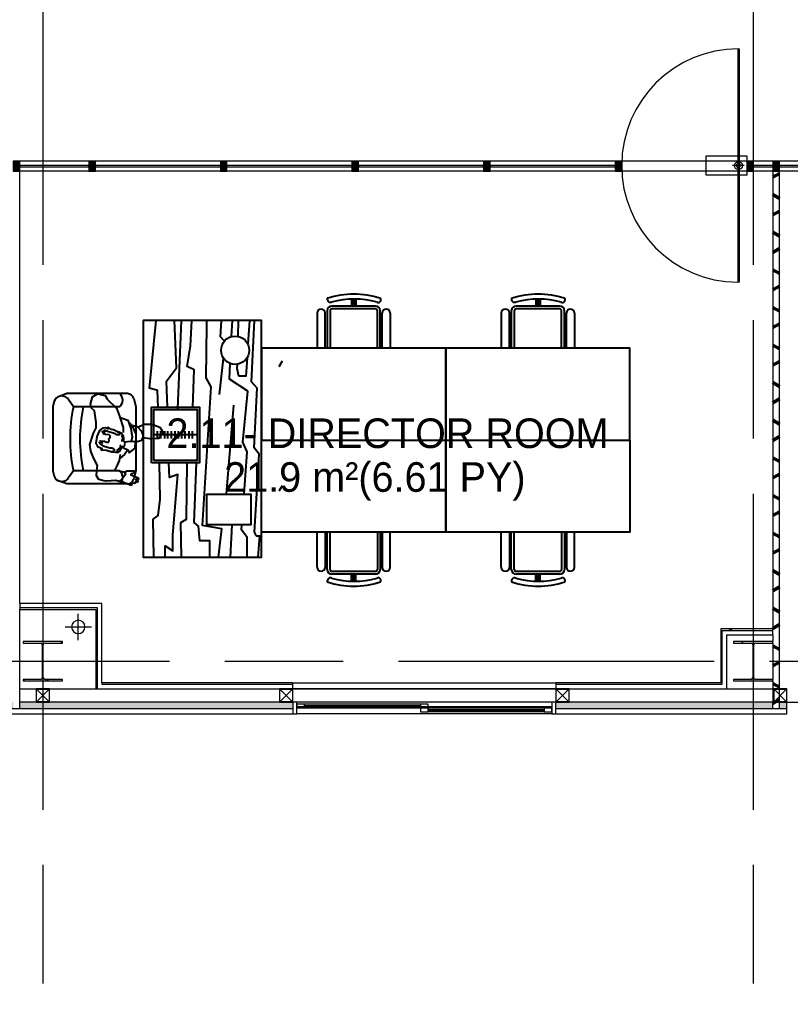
# Model space of a CAD drawing. Header units: millimetres. Extents: x -76261 to 649593, y -304265 to 60256.
# Drawn here: x 84125 to 89981, y -18830 to -11324 of the extents above; entities that cross this region are included whole.
import ezdxf

# ---------------------------------------------------------------- set-up
doc = ezdxf.new("R2010")
doc.units = ezdxf.units.MM
doc.header["$LTSCALE"] = 2000
doc.header["$MEASUREMENT"] = 0
doc.linetypes.add('Centre', pattern=[6.9, 4, -0.7, 1.5, -0.7])
doc.layers.get('0').update_dxf_attribs({"linetype": 'CONTINUOUS'})
for name, color, linetype, lineweight in [('A-AREA-IDEN', 8, 'CONTINUOUS', 15), ('A-DETL-GENF', 8, 'CONTINUOUS', 15), ('A-FLOR', 8, 'CONTINUOUS', 15), ('A-GLAZ', 8, 'CONTINUOUS', 15), ('A-GLAZ-CURT', 8, 'CONTINUOUS', 15), ('A-GLAZ-CWMG', 8, 'CONTINUOUS', 15), ('A-WALL', 8, 'CONTINUOUS', 15), ('A-WALL-PATT', 8, 'CONTINUOUS', 50), ('I-WALL', 8, 'CONTINUOUS', 15), ('P-PIPE', 8, 'CONTINUOUS', 15), ('P-PIPE-CNTR', 8, 'CONTINUOUS', 15), ('S-BEAM', 12, 'CONTINUOUS', 15), ('S-COLS', 8, 'CONTINUOUS', 15), ('S-GRID', 14, 'CONTINUOUS', 15), ('VIP NT_dwg', 8, 'CONTINUOUS', 15)]:
    doc.layers.add(name, color=color, linetype=linetype, lineweight=lineweight)
doc.layers.add('HATCH', color=8, linetype='CONTINUOUS')
doc.styles.add('.VnArial Narrow_B', font='Vnarianb_0.ttf', dxfattribs={"height": 225})
pattern_1 = [(0, (150192.53, 42001.64), (1219.2, 304.8), [50.292, -864.108, 50.292, -864.108, -4876.8]), (0, (150192.53, 42001.64), (1219.2, 304.8), [-1828.8, 50.292, -1778.508, 50.292, -864.108, -2133.6]), (0, (150192.53, 42001.64), (1219.2, 304.8), [-4572, 50.292, -559.308, 50.292, -1473.708]), (120, (150649.73, 42154.04), (-873.5645, 903.4582), [50.292, -864.108, 50.292, -864.108, -4876.8]), (120, (150649.73, 42154.04), (-873.5645, 903.4582), [-1828.8, 50.292, -1778.508, 50.292, -864.108, -2133.6]), (120, (150649.73, 42154.04), (-873.5645, 903.4582), [-4572, 50.292, -559.308, 50.292, -1473.708]), (240, (150802.13, 42763.64), (-345.6355, -1208.2582), [50.292, -864.108, 50.292, -864.108, -4876.8]), (240, (150802.13, 42763.64), (-345.6355, -1208.2582), [-1828.8, 50.292, -1778.508, 50.292, -864.108, -2133.6]), (240, (150802.13, 42763.64), (-345.6355, -1208.2582), [-4572, 50.292, -559.308, 50.292, -1473.708])]
pattern_2 = [(45, (150192.53, 42001.64), (-106.06602, 106.06602), [])]

# ---------------------------------------------------------------- blocks, each defined once
blk = doc.blocks.new('AD_UK Beams-Column - SC2-300_300_8_12-V23-2nd FLOOR PLAN')
at = {"layer": 'S-COLS'}
h = blk.add_hatch(dxfattribs=at)
h.set_pattern_fill('FP_63', color=256, style=0, pattern_type=2)
h.set_pattern_definition([(45, (65892.53, 58201.64), (-371.231, 371.231), []), (45, (65892.53, 58764.14), (-371.231, 371.231), [])])
h.paths.add_polyline_path([(150, -150), (150, -138), (17, -138), (7.8, -134.2), (4, -125), (5.4, 128.3), (7.8, 134.2), (17, 138), (150, 138), (150, 150), (-150, 150), (-150, 138), (-17, 138), (-7.8, 134.2), (-4, 125), (-4, -125), (-7.8, -134.2), (-17, -138), (-150, -138), (-150, -150), (5.4, -150)], flags=0)
for p, q in [((150, 150), (-150, 150)), ((-150, 150), (-150, 138)), ((-150, 138), (-17, 138)), ((-4, 125), (-4, -125)), ((4, -125), (4, 125)), ((17, 138), (150, 138)), ((150, 138), (150, 150)), ((-17, -138), (-150, -138)), ((-150, -138), (-150, -150)), ((-150, -150), (150, -150)), ((150, -138), (17, -138)), ((150, -150), (150, -138))]:
    blk.add_line(p, q, dxfattribs=at)
for centre, start, end in [((-17, 125), 0, 90), ((17, 125), 90, 180), ((-17, -125), 270, 0), ((17, -125), 180, 270)]:
    blk.add_arc(centre, 13, start, end, dxfattribs=at)
blk = doc.blocks.new('AD_UK Beams-Column - SC2-300_300_8_12-V27-2nd FLOOR PLAN')
at = {"layer": 'S-COLS'}
h = blk.add_hatch(dxfattribs=at)
h.set_pattern_fill('FP_67', color=256, style=0, pattern_type=2)
h.set_pattern_definition([(45, (60492.53, 58201.64), (-371.231, 371.231), []), (45, (60492.53, 58764.14), (-371.231, 371.231), [])])
h.paths.add_polyline_path([(-150, -150), (150, -150), (150, -138), (17, -138), (7.8, -134.2), (4, -125), (4, 125), (7.8, 134.2), (17, 138), (150, 138), (150, 150), (-150, 150), (-150, 138), (-17, 138), (-7.8, 134.2), (-4, 125), (-4, -125), (-7.8, -134.2), (-17, -138), (-150, -138)], flags=0)
for p, q in [((150, 150), (-150, 150)), ((-150, 150), (-150, 138)), ((-150, 138), (-17, 138)), ((-4, 125), (-4, -125)), ((4, -125), (4, 125)), ((17, 138), (150, 138)), ((150, 138), (150, 150)), ((-17, -138), (-150, -138)), ((-150, -138), (-150, -150)), ((-150, -150), (150, -150)), ((150, -138), (17, -138)), ((150, -150), (150, -138))]:
    blk.add_line(p, q, dxfattribs=at)
for centre, start, end in [((-17, 125), 0, 90), ((17, 125), 90, 180), ((-17, -125), 270, 0), ((17, -125), 180, 270)]:
    blk.add_arc(centre, 13, start, end, dxfattribs=at)
blk = doc.blocks.new('LS-Office-S_rvt-1-2nd FLOOR PLAN')
at = {"layer": 'A-FLOR'}
blk.add_line((-60236.3, -58511.6), (-54582.5, -58511.6), dxfattribs=at)
for name, p in [('AD_UK Beams-Column - SC2-300_300_8_12-V23-2nd FLOOR PLAN', (-65892.5, -58201.6)), ('AD_UK Beams-Column - SC2-300_300_8_12-V27-2nd FLOOR PLAN', (-60492.5, -58201.6))]:
    blk.add_blockref(name, p)
blk = doc.blocks.new('WPVC-1500x2000 - WPVC-2000X2000-V2-2nd FLOOR PLAN')
at = {"layer": 'A-GLAZ'}
h = blk.add_hatch(dxfattribs=at)
h.set_pattern_fill('FP_10', color=256, style=0, pattern_type=2)
h.set_pattern_definition([(243.435, (-64782.8, -58661), (0.0014, -1524.001), [532.463, -2875.304]), (243.435, (-63258.8, -58661), (0.0014, -1524.001), [532.463, -2875.304]), (243.435, (-65512.34, -58955.4), (0.0014, -1524.001), [532.463, -2875.304]), (243.435, (-63988.34, -58955.4), (0.0014, -1524.001), [532.463, -2875.304]), (243.435, (-65401.9, -58851.5), (0.0014, -1524.001), [532.463, -2875.304]), (243.435, (-63877.9, -58851.5), (0.0014, -1524.001), [532.463, -2875.304]), (243.435, (-65289.36, -59446.7), (0.0014, -1524.001), [258.802, -3148.965]), (243.435, (-63765.36, -59446.7), (0.0014, -1524.001), [258.802, -3148.965]), (243.435, (-65215.75, -59354.6), (0.0014, -1524.001), [532.463, -2875.304]), (243.435, (-63691.75, -59354.6), (0.0014, -1524.001), [532.463, -2875.304]), (243.435, (-65228.74, -59420.7), (0.0014, -1524.001), [532.463, -2875.304]), (243.435, (-63704.74, -59420.7), (0.0014, -1524.001), [532.463, -2875.304]), (243.435, (-64613.9, -59130.6), (0.0014, -1524.001), [532.463, -2875.304]), (243.435, (-63089.9, -59130.6), (0.0014, -1524.001), [532.463, -2875.304]), (243.435, (-64626.9, -59208.5), (0.0014, -1524.001), [532.463, -2875.304]), (243.435, (-63102.9, -59208.5), (0.0014, -1524.001), [532.463, -2875.304]), (243.435, (-64630.4, -59264.7), (0.0014, -1524.001), [532.463, -2875.304]), (243.435, (-63106.4, -59264.7), (0.0014, -1524.001), [532.463, -2875.304])])
h.paths.add_polyline_path([(-970, 0), (-970, -10), (970, -10), (970, 0), (240.5, 0)], flags=0)
for p, q in [((-1000, 45), (-1000, -45)), ((-970, 45), (-1000, 45)), ((-970, 0), (-970, 45)), ((-970, 45), (970, 45)), ((-910, 30), (-970, 30)), ((-970, 30), (-970, 0)), ((-970, -10), (-970, 0)), ((970, 0), (-970, 0)), ((-910, 0), (-910, 30)), ((-910, 30), (-30, 30)), ((-30, 20), (-910, 20)), ((-910, 20), (-910, 15)), ((-910, 15), (-30, 15)), ((-30, 30), (-30, 0)), ((30, 30), (-30, 30)), ((-30, 15), (-30, 20)), ((30, 0), (30, 30)), ((1000, 45), (970, 45)), ((970, 45), (970, 0)), ((970, 0), (970, -10)), ((1000, -45), (1000, 45)), ((-1000, -45), (-970, -45)), ((970, -10), (-970, -10)), ((-970, -45), (-970, -10)), ((-970, -45), (970, -45)), ((-30, -10), (-30, -30)), ((-30, -30), (30, -30)), ((30, -10), (30, -15)), ((30, -30), (30, -10)), ((30, -15), (910, -15)), ((30, -30), (910, -30)), ((910, -15), (910, -10)), ((910, -10), (910, -30)), ((910, -30), (970, -30)), ((970, -10), (970, -45)), ((970, -30), (970, -10)), ((970, -45), (1000, -45))]:
    blk.add_line(p, q, dxfattribs=at)
blk = doc.blocks.new('PIPE 100X100X2_5 - PIPE 100X100X2_5-10904597-2nd FLOOR PLAN')
at = {"layer": 'S-BEAM'}
for p, q in [((-11626.875, -50), (-11976.875, -50)), ((-8326.875, -50), (-10326.875, -50)), ((-6476.875, -50), (-6829.875, -50)), ((-6251.875, -50), (-6376.875, -50))]:
    blk.add_line(p, q, dxfattribs=at)
blk = doc.blocks.new('PIPE 100X100X2_5 - PIPE 100X100X2_5-10940801-2nd FLOOR PLAN')
at = {"layer": 'S-BEAM'}
for p, q in [((-60238.8, -58414.1), (-60333.8, -58509.1)), ((-60238.8, -58509.1), (-60333.8, -58414.1))]:
    blk.add_line(p, q, dxfattribs=at)
blk = doc.blocks.new('PIPE 100X100X2_5 - PIPE 100X100X2_5-10906767-2nd FLOOR PLAN')
at = {"layer": 'S-BEAM'}
for p, q in [((-65845, -58414.1), (-65940, -58509.1)), ((-65845, -58509.1), (-65940, -58414.1))]:
    blk.add_line(p, q, dxfattribs=at)
blk = doc.blocks.new('PIPE 100X100X2_5 - PIPE 100X100X2_5-10904688-2nd FLOOR PLAN')
at = {"layer": 'S-BEAM'}
for p, q in [((-61895, -58414.1), (-61990, -58509.1)), ((-61895, -58509.1), (-61990, -58414.1))]:
    blk.add_line(p, q, dxfattribs=at)
blk = doc.blocks.new('System Panel - Glazed-10961573-2nd FLOOR PLAN')
at = {"layer": 'A-GLAZ-CURT'}
for p, q in [((242.5, 5.2), (-242.5, 5.2)), ((-242.5, 5.2), (-242.5, -5.2)), ((242.5, -5.2), (242.5, 5.2)), ((-242.5, -5.2), (242.5, -5.2))]:
    blk.add_line(p, q, dxfattribs=at)
blk = doc.blocks.new('System Panel - Glazed-10961399-2nd FLOOR PLAN')
at = {"layer": 'A-GLAZ-CURT'}
for p, q in [((75, 5.2), (-75, 5.2)), ((-75, 5.2), (-75, -5.2)), ((75, -5.2), (75, 5.2)), ((-75, -5.2), (75, -5.2))]:
    blk.add_line(p, q, dxfattribs=at)
blk = doc.blocks.new('SSD-1EA - SSD-1EA-10961592-2nd FLOOR PLAN')
at = {"layer": 'A-DETL-GENF'}
for p, q in [((-417, 882), (-407, 882)), ((-417, -892), (-417, 882)), ((-407, -892), (-407, 882)), ((-475, 68), (-167, 68)), ((-475, -78), (-475, 68)), ((-407, 58), (-417, 58)), ((-412, -50), (-412, 40)), ((-167, 68), (-167, -78)), ((-457, -5), (-367, -5)), ((-407, -68), (-417, -68)), ((-167, -78), (-475, -78)), ((-412, -892), (-417, -892))]:
    blk.add_line(p, q, dxfattribs=at)
for radius in [30, 15]:
    blk.add_circle((-412, -5), radius, dxfattribs=at)
blk.add_arc((-412, -5), 887, 270, 89.67702, dxfattribs=at)
blk = doc.blocks.new('System Panel - Glazed-10959352-2nd FLOOR PLAN')
at = {"layer": 'A-GLAZ-CURT'}
for p, q in [((475, 5.2), (-475, 5.2)), ((-475, 5.2), (-475, -5.2)), ((475, -5.2), (475, 5.2)), ((-475, -5.2), (475, -5.2))]:
    blk.add_line(p, q, dxfattribs=at)
blk = doc.blocks.new('System Panel - Glazed-10961481-2nd FLOOR PLAN')
at = {"layer": 'A-GLAZ-CURT'}
for p, q in [((262.5, 5.2), (-262.5, 5.2)), ((-262.5, 5.2), (-262.5, -5.2)), ((262.5, -5.2), (262.5, 5.2)), ((-262.5, -5.2), (262.5, -5.2))]:
    blk.add_line(p, q, dxfattribs=at)
blk = doc.blocks.new('Rectangular Mullion - 52X100-10961478-2nd FLOOR PLAN')
at = {"layer": 'A-GLAZ-CWMG'}
for p, q in [((-65542.5, -54401.6), (-66067.5, -54401.6)), ((-65542.5, -54476.6), (-66067.5, -54476.6))]:
    blk.add_line(p, q, dxfattribs=at)
blk = doc.blocks.new('Rectangular Mullion - 52X100-10959349-2nd FLOOR PLAN')
at = {"layer": 'A-GLAZ-CWMG'}
for p, q in [((-57807.5, -54401.6), (-58757.5, -54401.6)), ((-57807.5, -54476.6), (-58757.5, -54476.6))]:
    blk.add_line(p, q, dxfattribs=at)
blk = doc.blocks.new('Rectangular Mullion - 52X100-V36-2nd FLOOR PLAN')
at = {"layer": 'A-GLAZ-CWMG'}
for p, q in [((-60342.5, -54401.6), (-60492.5, -54401.6)), ((-60342.5, -54476.6), (-60492.5, -54476.6))]:
    blk.add_line(p, q, dxfattribs=at)
blk = doc.blocks.new('Rectangular Mullion - 52X100-10961570-2nd FLOOR PLAN')
at = {"layer": 'A-GLAZ-CWMG'}
for p, q in [((-59807.5, -54401.6), (-60292.5, -54401.6)), ((-59807.5, -54476.6), (-60292.5, -54476.6))]:
    blk.add_line(p, q, dxfattribs=at)
blk = doc.blocks.new('Rectangular Mullion - 52X100-10959346-2nd FLOOR PLAN')
at = {"layer": 'A-GLAZ-CWMG'}
blk.add_hatch(color=256, dxfattribs=at).paths.add_polyline_path([(25, 37.5), (25, -37.5), (-25, -37.5), (-25, 37.5)], flags=0)
for p, q in [((-25, 37.5), (25, 37.5)), ((-25, -37.5), (-25, 37.5)), ((25, 37.5), (25, -37.5)), ((25, -37.5), (-25, -37.5))]:
    blk.add_line(p, q, dxfattribs=at)
blk = doc.blocks.new('VIP NT_dwg_A$C2D0645FD-10770774-2nd FLOOR PLAN')
at = {"layer": 'HATCH'}
for p, q in [((2269.3, 2181.3), (2269.3, 2128.7)), ((2302.9, 2181.3), (2302.9, 2128.7)), ((3669.3, 2181.3), (3669.3, 2128.7)), ((3702.9, 2181.3), (3702.9, 2128.7)), ((2451.4, 2128.7), (2120.8, 2128.7)), ((2451.4, 2106.6), (2120.8, 2106.6)), ((2302.9, 2169.6), (2269.3, 2169.6)), ((2302.9, 2159.8), (2269.3, 2159.8)), ((2302.9, 2149.9), (2269.3, 2149.9)), ((2302.9, 2141.9), (2269.3, 2141.9)), ((2302.9, 2135.7), (2269.3, 2135.7)), ((3851.4, 2128.7), (3520.8, 2128.7)), ((3851.4, 2106.6), (3520.8, 2106.6)), ((3702.9, 2169.6), (3669.3, 2169.6)), ((3702.9, 2159.8), (3669.3, 2159.8)), ((3702.9, 2149.9), (3669.3, 2149.9)), ((3702.9, 2141.9), (3669.3, 2141.9)), ((3702.9, 2135.7), (3669.3, 2135.7)), ((2007.6, 2074.7), (2007.6, 1809.4)), ((2069.3, 1809.4), (2069.3, 2074.7)), ((2084.1, 2092), (2084.1, 1809.4)), ((2106.1, 2092), (2106.1, 1809.4)), ((2466.1, 1809.4), (2466.1, 2092)), ((2488.1, 1809.4), (2488.1, 2092)), ((2502.9, 1809.4), (2502.9, 2074.7)), ((2564.6, 2074.7), (2564.6, 1809.4)), ((3407.6, 2074.7), (3407.6, 1809.4)), ((3469.3, 1809.4), (3469.3, 2074.7)), ((3484.1, 2092), (3484.1, 1809.4)), ((3506.1, 2092), (3506.1, 1809.4)), ((3866.1, 1809.4), (3866.1, 2092)), ((3888.1, 1809.4), (3888.1, 2092)), ((3902.9, 1809.4), (3902.9, 2074.7)), ((3964.6, 2074.7), (3964.6, 1809.4)), ((950, 1347.7), (978.5, 2019.9)), ((1358, 1895.9), (1363.9, 2019.9)), ((1407.1, 1897.1), (1411.1, 2019.9)), ((1494.1, 2019.9), (1482.2, 1837.9)), ((1267.3, 1455.1), (1297.2, 1731)), ((1741.3, 1709.7), (1716, 1667.6)), ((85, 1441.7), (62.2, 1446.3)), ((1318.5, 699), (1374.8, 1374.5)), ((1096.4, 1148.5), (767.2, 1148.5)), ((794.5, 1120.7), (794.5, 1177.3)), ((820.6, 1120.7), (820.6, 1177.3)), ((849.7, 1120.7), (849.7, 1177.3)), ((874.4, 1120.7), (874.4, 1177.3)), ((900.5, 1120.7), (900.5, 1177.3)), ((929.6, 1120.7), (929.6, 1177.3)), ((955.7, 1120.7), (955.7, 1177.3)), ((980.4, 1120.7), (980.4, 1177.3)), ((1006.5, 1120.7), (1006.5, 1177.3)), ((1035.6, 1120.7), (1035.6, 1177.3)), ((1061.7, 1120.7), (1061.7, 1177.3)), ((85, 798), (62.2, 793.4)), ((1741.3, 763), (1716, 720.9)), ((1349, 219.9), (1363.4, 466.7)), ((2007.6, 144.1), (2007.6, 409.4)), ((2069.3, 409.4), (2069.3, 144.1)), ((2084.1, 126.8), (2084.1, 409.4)), ((2106.1, 126.8), (2106.1, 409.4)), ((2466.1, 409.4), (2466.1, 126.8)), ((2488.1, 409.4), (2488.1, 126.8)), ((2502.9, 409.4), (2502.9, 144.1)), ((2564.6, 144.1), (2564.6, 409.4)), ((3407.6, 144.1), (3407.6, 409.4)), ((3469.3, 409.4), (3469.3, 144.1)), ((3484.1, 126.8), (3484.1, 409.4)), ((3506.1, 126.8), (3506.1, 409.4)), ((3866.1, 409.4), (3866.1, 126.8)), ((3888.1, 409.4), (3888.1, 126.8)), ((3902.9, 409.4), (3902.9, 144.1)), ((3964.6, 144.1), (3964.6, 409.4)), ((2451.4, 112.1), (2120.8, 112.1)), ((2451.4, 90.1), (2120.8, 90.1)), ((2269.3, 37.5), (2269.3, 90.1)), ((2302.9, 83.1), (2269.3, 83.1)), ((2302.9, 76.9), (2269.3, 76.9)), ((2302.9, 37.5), (2302.9, 90.1)), ((3851.4, 112.1), (3520.8, 112.1)), ((3851.4, 90.1), (3520.8, 90.1)), ((3669.3, 37.5), (3669.3, 90.1)), ((3702.9, 83.1), (3669.3, 83.1)), ((3702.9, 76.9), (3669.3, 76.9)), ((3702.9, 37.5), (3702.9, 90.1)), ((2302.9, 68.9), (2269.3, 68.9)), ((2302.9, 59), (2269.3, 59)), ((2302.9, 49.2), (2269.3, 49.2)), ((3702.9, 68.9), (3669.3, 68.9)), ((3702.9, 59), (3669.3, 59)), ((3702.9, 49.2), (3669.3, 49.2))]:
    blk.add_line(p, q, dxfattribs=at)
at = {"layer": 'HATCH', "flags": 128}
for points in [[(686.1, 2019.9), (686.1, 219.9), (1586.1, 219.9), (1586.1, 2019.9)], [(4386.1, 1109.4), (4386.1, 1809.4), (2986.1, 1809.4), (1586.1, 1809.4), (1586.1, 1109.4), (2986.1, 1109.4), (2986.1, 409.4), (1586.1, 409.4), (1586.1, 1109.4), (2986.1, 1109.4)], [(2986.1, 1109.4), (4386.1, 1109.4), (4386.1, 409.4), (2986.1, 409.4), (2986.1, 1109.4), (2986.1, 1809.4)], [(750.3, 936.9), (750.3, 1360), (1113.2, 1360), (1113.2, 936.9)], [(767.2, 953.8), (767.2, 1343.2), (1096.4, 1343.2), (1096.4, 953.8)], [(549.2, 1085.8), (545.5, 1093.8), (540.3, 1100.9), (536.3, 1104), (539.2, 1111.2), (538.5, 1123.1), (537.8, 1140.7), (517.7, 1161.7), (500.2, 1169), (486.8, 1175.7), (459.6, 1187.8), (444.6, 1191.3), (422.3, 1205), (415, 1201.7), (419.5, 1194.1), (398.4, 1201.9), (376.6, 1201.3), (353, 1181.4), (334, 1136), (326.8, 1086.9), (338.7, 1061.5), (373.4, 1045.8), (365.5, 1042.1), (367.3, 1036), (407, 1032.3), (448.1, 1021.4), (474.9, 1018), (497.8, 1017.7), (508.6, 1026.7), (518.7, 1043.4), (521.7, 1059.1), (528.8, 1060), (538.1, 1062.1), (544.2, 1065.7), (547, 1076.6)], [(1169.3, 466.7), (1169.3, 699), (1504.7, 699), (1504.7, 466.7)]]:
    blk.add_lwpolyline(points, close=True, dxfattribs=at)
for points in [[(798.9, 1360), (794.1, 1487.4), (735, 1503.5), (785.1, 2019.9)], [(869.8, 1360), (864, 1557.2), (939.3, 1659.3), (925, 2019.9)], [(1064, 1360), (1073.7, 1643.2), (1019.9, 1670.1), (1046.8, 1825.9), (1055.4, 2019.9)], [(1258.9, 219.9), (1283.4, 434.2), (1138.2, 461.1), (1202.8, 1514.2), (1165.1, 1584.1), (1170.5, 1981.7), (1170.5, 2019.9)], [(1303, 1861), (1272.7, 1895.7), (1280.8, 2019.9)], [(1532.6, 409.9), (1568.4, 1003.8), (1530.8, 1052.1), (1552.3, 1503.5), (1509.3, 1551.8), (1533.5, 2019.9)], [(1475.4, 1734.2), (1466.3, 1594.8), (1412.5, 1594.8), (1401.7, 1653.9), (1402.4, 1686.4)], [(1453.7, 699), (1477, 1019.9), (1444.7, 1095.1), (1482.4, 1482), (1342.6, 1573.3), (1348.2, 1691.6)], [(566.3, 1462.6), (105.4, 1462.6), (50.8, 1442)], [(510.1, 1000.2), (504.4, 955.7), (489.3, 920), (475.2, 894.2), (468.2, 878.2), (499.9, 876.4), (539.7, 868.1), (554.1, 849.5), (525.5, 816.1), (502.8, 794.9), (478.9, 802.3), (443.7, 799.2), (398.6, 797), (348.4, 810.6), (332.6, 837.7), (334.9, 878), (338.9, 916.4), (310.9, 969.4), (287.9, 1024.9), (279.5, 1075.9), (308.7, 1163.6), (328.4, 1202.6), (329.6, 1243.7), (316.8, 1332.4), (292.6, 1352), (285.9, 1382.3), (301.2, 1438), (338.5, 1460.7), (397.2, 1448.5), (413, 1421.4), (482.1, 1351.6), (505.9, 1291.8), (533.3, 1204.6), (533.5, 1166.3)], [(10.5, 1404.7), (0, 1362.6), (0, 877.1), (10.5, 835)], [(505.4, 1362.6), (155.4, 1362.6), (116.9, 1420.4)], [(614.8, 1424.8), (630.4, 1362.6), (630.4, 877.1), (614.8, 814.9)], [(507.3, 1283.3), (568.7, 1260.2), (591.9, 1198.5), (603.6, 1132.4), (594.5, 1103)], [(582.5, 1239.7), (603.7, 1217), (630.4, 1154.8)], [(599.3, 1222.4), (640.9, 1213.5), (674, 1177.1), (686.1, 1139.8)], [(645.3, 1208.1), (694.8, 1231.1), (750.9, 1229.8), (812.9, 1208.5), (838.1, 1166.4), (804.3, 1122.5), (740.4, 1118.1), (686.6, 1126.8)], [(450.9, 1024.2), (462.4, 1027.5), (469.4, 1032.1), (467.8, 1038.8), (461.5, 1044.4), (448.2, 1047.3), (433.2, 1048.9), (414, 1053), (389.6, 1061.8), (366.9, 1072.6), (360.2, 1080.8), (350.8, 1090.6), (376.1, 1090.1), (358.4, 1103), (391.3, 1101.5), (408, 1093.2), (422.5, 1094.3), (428.1, 1104.3), (425, 1120.1), (434.1, 1131.5), (434.1, 1141.4), (426.4, 1148.7), (399.4, 1153.4), (381.2, 1156.5), (393.1, 1160.9), (375.1, 1174.5), (396.3, 1175.3), (389.8, 1184.2), (397.8, 1186), (414.4, 1177.8), (432.9, 1171.4), (450.7, 1167.1), (472.7, 1160.3), (481.7, 1153.2), (494.6, 1151), (505.6, 1152.5), (509.4, 1156.9), (504.8, 1163.9), (492, 1170.4)], [(520.7, 1147.2), (526.9, 1133.5), (528.3, 1120.1), (522.7, 1110.1), (524.5, 1099.7)], [(686.1, 1138.4), (672.4, 1107), (632.4, 1095.2)], [(517, 1071.7), (511.5, 1066), (512.5, 1055.2), (502.8, 1045.8), (491.5, 1031.4), (484.4, 1030.5)], [(525.4, 1055.9), (574.7, 1032.6), (580.6, 1012.6), (624.3, 1049.4), (627.5, 1098.8), (566, 1095.7), (551.4, 1094.2)], [(565, 1027.5), (544.3, 999.7), (511.9, 973.5)], [(766.8, 219.9), (761.8, 509.4), (799.5, 536.3), (815.6, 659.9), (810.1, 936.9)], [(853.3, 219.9), (853.3, 305.3), (912.4, 267.7), (912.4, 385.9), (950, 848), (885.5, 826.5), (882.3, 936.9)], [(976.5, 219.9), (971.6, 482.6), (1014.6, 509.4), (1021.2, 936.9)], [(1192, 219.9), (1192, 342.9), (1116.7, 342.9), (1106, 455.7), (1073.7, 482.6), (1091.7, 936.9)], [(505.4, 877.1), (155.4, 877.1), (116.9, 819.3)], [(545.3, 864.6), (565.3, 876), (579.5, 876.9), (598.7, 875.2), (615, 876.5), (623.5, 871.2), (622.3, 862), (606.8, 856.7), (595.1, 853.4), (593.5, 846.5), (612.9, 838.8), (648.3, 822.5), (653.3, 814.6), (649.1, 809.5), (627.5, 810.4), (645.9, 800.9), (646.6, 792.7), (642.1, 790.4), (625, 790.4), (625.5, 781.7), (620.9, 778.9), (593.1, 781.7), (598.7, 772.5), (597.1, 767.1), (588.7, 766), (549.9, 783.4), (514, 808.4)], [(566.3, 777.1), (105.4, 777.1), (50.8, 797.8)], [(1477, 219.9), (1477, 369.7), (1434, 428.8), (1436.7, 466.7)], [(1559.3, 219.9), (1573.8, 380.5), (1560.3, 380.5)]]:
    blk.add_lwpolyline(points, dxfattribs=at)
at = {"layer": 'HATCH'}
blk.add_circle((1385.2, 1792.2), 107.2, dxfattribs=at)
for centre, radius, start, end in [((2108.9, 2180.8), 24, 164.59212, 293.16473), ((2287.7, 1557.3), 661.5, 72.21718, 107.78282), ((2291, 1520.2), 661.5, 74.86814, 105.13186), ((2473, 2176.4), 20, 242.27159, 32.8188), ((3508.9, 2180.8), 24, 164.59212, 293.16473), ((3687.7, 1557.3), 661.5, 72.21718, 107.78282), ((3691, 1520.2), 661.5, 74.86814, 105.13186), ((3873, 2176.4), 20, 242.27159, 32.8188), ((2038.5, 2074.7), 30.8, 0, 180), ((2120.8, 2092), 36.7, 90, 180), ((2120.8, 2092), 14.7, 90, 180), ((2451.4, 2092), 36.7, 0, 90), ((2451.4, 2092), 14.7, 0, 90), ((2533.7, 2074.7), 30.8, 0, 180), ((3438.5, 2074.7), 30.8, 0, 180), ((3520.8, 2092), 36.7, 90, 180), ((3520.8, 2092), 14.7, 90, 180), ((3851.4, 2092), 36.7, 0, 90), ((3851.4, 2092), 14.7, 0, 90), ((3933.7, 2074.7), 30.8, 0, 180), ((59, 1392.6), 50, 99.46234, 165.9779), ((75.3, 1392.7), 50, 33.69007, 78.72618), ((467.9, 1412.6), 62.5, 306.8699, 53.1301), ((566.3, 1412.6), 50, 14.02211, 90), ((1321.8, 1119.9), 1191.5, 168.24207, 191.75793), ((1396.8, 1119.9), 1191.5, 168.24207, 191.75793), ((59, 847.1), 50, 194.0221, 260.53766), ((467.9, 827.1), 62.5, 306.8699, 53.1301), ((75.3, 847), 50, 281.27382, 326.30993), ((566.3, 827.1), 50, 270, 345.97789), ((1560.3, 408.2), 27.8, 176.54408, 270), ((2038.5, 144.1), 30.8, 180, 0), ((2120.8, 126.8), 36.7, 180, 270), ((2120.8, 126.8), 14.7, 180, 270), ((2451.4, 126.8), 36.7, 270, 360), ((2451.4, 126.8), 14.7, 270, 360), ((2533.7, 144.1), 30.8, 180, 360), ((3438.5, 144.1), 30.8, 180, 360), ((3520.8, 126.8), 36.7, 180, 270), ((3520.8, 126.8), 14.7, 180, 270), ((3851.4, 126.8), 36.7, 270, 360), ((3851.4, 126.8), 14.7, 270, 360), ((3933.7, 144.1), 30.8, 180, 360), ((2108.9, 38), 24, 66.83527, 195.40788), ((2287.7, 661.5), 661.5, 252.21718, 287.78282), ((2291, 698.6), 661.5, 254.86814, 285.13186), ((2473, 42.4), 20, 327.1812, 117.72841), ((3508.9, 38), 24, 66.83527, 195.40788), ((3687.7, 661.5), 661.5, 252.21718, 287.78282), ((3691, 698.6), 661.5, 254.86814, 285.13186), ((3873, 42.4), 20, 327.1812, 117.72841)]:
    blk.add_arc(centre, radius, start, end, dxfattribs=at)
blk = doc.blocks.new('VIP NT_dwg-10770772-2nd FLOOR PLAN')
blk.add_blockref('VIP NT_dwg_A$C2D0645FD-10770774-2nd FLOOR PLAN', (475595.6, -650774.9))
blk = doc.blocks.new('Xrexf_Office')
at = {"layer": 'A-WALL-PATT'}
h = blk.add_hatch(dxfattribs=at)
h.set_pattern_fill('FP_29', color=256, style=0, pattern_type=2)
h.set_pattern_definition([(90, (89900, -14492.5), (-82.489, 142.875), [95.25, -190.5]), (210, (89900, -14492.5), (-82.489, -142.875), [95.25, -190.5]), (150, (89900, -14492.5), (-164.978, -7e-05), [0, -190.5, 95.25, 0])])
h.paths.add_polyline_path([(89900, -16560), (89900, -12475), (89850, -12475), (89850, -16560)], flags=0)
h = blk.add_hatch(dxfattribs=at)
h.set_pattern_fill('FP_11', color=256, style=0, pattern_type=2)
h.set_pattern_definition(pattern_1)
h.paths.add_polyline_path([(84715, -16410), (84715, -15807), (84703, -15807), (84703, -16410)], flags=0)
h = blk.add_hatch(dxfattribs=at)
h.set_pattern_fill('FP_11', color=256, style=0, pattern_type=2)
h.set_pattern_definition(pattern_1)
h.paths.add_polyline_path([(89850, -15965), (89850, -15953), (89453, -15953), (89453, -15965), (89613.7, -15965)], flags=0)
h = blk.add_hatch(dxfattribs=at)
h.set_pattern_fill('FP_3', color=256, style=0, pattern_type=2)
h.set_pattern_definition([(0, (80745, -16600), (142.875, 82.489), [95.25, -190.5]), (120, (80745, -16600), (-142.87507, 82.4889), [95.25, -190.5]), (60, (80745, -16600), (-7e-05, 164.9779), [0, -190.5, 95.25, 0])])
h.paths.add_polyline_path([(65790, -16560), (67200, -16560), (67200, -16510), (65790, -16511)], flags=0)
h.paths.add_polyline_path([(84075, -16560), (84075, -16510), (83200, -16511), (83200, -16560)], flags=0)
h.paths.add_polyline_path([(84125, -16560), (86200, -16560), (86200, -16510), (84125, -16511)], flags=0)
h.paths.add_polyline_path([(95700, -16560), (95700, -16510), (95656.3, -16511), (95656.3, -16560)], flags=0)
h.paths.add_polyline_path([(79200, -16560), (79200, -16510), (77900, -16510), (77900, -16560), (78997, -16560)], flags=0)
h.paths.add_polyline_path([(77850, -16560), (77850, -16510), (77000, -16511), (77000, -16560), (77670, -16560)], flags=0)
h.paths.add_polyline_path([(89956.3, -16560), (89956.3, -16510), (89900, -16511), (89900, -16560)], flags=0)
h.paths.add_polyline_path([(89613.7, -16560), (89850, -16560), (89850, -16510), (88200, -16510), (88200, -16560), (88286.6, -16560)], flags=0)
at = {"layer": 'S-BEAM'}
h = blk.add_hatch(dxfattribs=at)
h.set_pattern_fill('FP_48', color=256, style=0, pattern_type=2)
h.set_pattern_definition(pattern_2)
h.paths.add_polyline_path([(84250, -16510), (84350, -16510), (84350, -16410), (84250, -16410)], flags=0)
h.paths.add_polyline_path([(84252.5, -16507.5), (84252.5, -16412.5), (84347.5, -16412.5), (84347.5, -16507.5), (84305.4, -16507.5)], flags=0)
h = blk.add_hatch(dxfattribs=at)
h.set_pattern_fill('FP_48', color=256, style=0, pattern_type=2)
h.set_pattern_definition(pattern_2)
h.paths.add_polyline_path([(86200, -16510), (86200, -16410), (86100, -16410), (86100, -16510)], flags=0)
h.paths.add_polyline_path([(86197.5, -16507.5), (86102.5, -16507.5), (86102.5, -16412.5), (86197.5, -16412.5)], flags=0)
h = blk.add_hatch(dxfattribs=at)
h.set_pattern_fill('FP_48', color=256, style=0, pattern_type=2)
h.set_pattern_definition(pattern_2)
h.paths.add_polyline_path([(88200, -16510), (88300, -16510), (88300, -16410), (88200, -16410)], flags=0)
h.paths.add_polyline_path([(88202.5, -16507.5), (88202.5, -16412.5), (88297.5, -16412.5), (88297.5, -16507.5), (88286.6, -16507.5)], flags=0)
h = blk.add_hatch(dxfattribs=at)
h.set_pattern_fill('FP_48', color=256, style=0, pattern_type=2)
h.set_pattern_definition(pattern_2)
h.paths.add_polyline_path([(89956.3, -16510), (89956.3, -16410), (89856.3, -16410), (89856.3, -16510)], flags=0)
h.paths.add_polyline_path([(89953.8, -16507.5), (89858.8, -16507.5), (89858.8, -16412.5), (89953.8, -16412.5)], flags=0)
at = {"layer": 'A-WALL'}
for p, q in [((84750, -15760), (84125, -15760)), ((84125, -15760), (84125, -15807)), ((84750, -16363), (84750, -15760)), ((84715, -15795), (84125, -15795)), ((84125, -15807), (84703, -15807)), ((84703, -15807), (84703, -16410)), ((84715, -16410), (84715, -15795)), ((89850, -15953), (89453, -15953)), ((89453, -15953), (89453, -16363)), ((89465, -15965), (89850, -15965)), ((89465, -16375), (89465, -15965)), ((89850, -16000), (89850, -15953)), ((89500, -16000), (89850, -16000)), ((89500, -16410), (89500, -16000)), ((84703, -16410), (86200, -16410)), ((86200, -16363), (84750, -16363)), ((84750, -16363), (84750, -16375)), ((84750, -16375), (86200, -16375)), ((86200, -16410), (86200, -16363)), ((86200, -16363), (88200, -16363)), ((88200, -16410), (86200, -16410)), ((89453, -16363), (88200, -16363)), ((88200, -16363), (88200, -16410)), ((88200, -16375), (89465, -16375)), ((88200, -16410), (89500, -16410)), ((86200, -16510), (84125, -16510)), ((84125, -16560), (84125, -16510)), ((89850, -16510), (88200, -16510)), ((89850, -16560), (89850, -16510)), ((89956.3, -16510), (89900, -16510)), ((89900, -16560), (89900, -16510)), ((89956.3, -16600), (89956.3, -16510)), ((83200, -16560), (86200, -16560)), ((88200, -16560), (89956.3, -16560)), ((83200, -16600), (86200, -16600)), ((88200, -16600), (89956.3, -16600))]:
    blk.add_line(p, q, dxfattribs=at)
at = {"layer": 'I-WALL'}
for p, q in [((84125, -12475), (84075, -12475)), ((84125, -15760), (84125, -12475)), ((89850, -12475), (89850, -15953)), ((89900, -12475), (89850, -12475)), ((89900, -16510), (89900, -12475)), ((84125, -16510), (84125, -15807)), ((89850, -16000), (89850, -16050)), ((89850, -16062), (89850, -16338)), ((89850, -16350), (89850, -16510))]:
    blk.add_line(p, q, dxfattribs=at)
at = {"layer": 'P-PIPE'}
for start, end in [(0, 180), (180, 0)]:
    blk.add_arc((84570, -15938.6), 50.8, start, end, dxfattribs=at)
at = {"layer": 'P-PIPE-CNTR'}
for p, q in [((84570, -16038.6), (84570, -15838.6)), ((84470, -15938.6), (84670, -15938.6))]:
    blk.add_line(p, q, dxfattribs=at)
at = {"layer": 'S-BEAM'}
for p, q in [((84350, -16410), (84250, -16410)), ((84250, -16410), (84250, -16510)), ((84252.5, -16507.5), (84252.5, -16412.5)), ((84252.5, -16412.5), (84347.5, -16412.5)), ((84347.5, -16412.5), (84347.5, -16507.5)), ((84350, -16510), (84350, -16410)), ((86200, -16410), (86100, -16410)), ((86100, -16410), (86100, -16510)), ((86102.5, -16507.5), (86102.5, -16412.5)), ((86102.5, -16412.5), (86197.5, -16412.5)), ((86197.5, -16412.5), (86197.5, -16507.5)), ((86200, -16510), (86200, -16410)), ((88300, -16410), (88200, -16410)), ((88200, -16410), (88200, -16510)), ((88202.5, -16507.5), (88202.5, -16412.5)), ((88202.5, -16412.5), (88297.5, -16412.5)), ((88297.5, -16412.5), (88297.5, -16507.5)), ((88300, -16510), (88300, -16410)), ((89956.3, -16410), (89856.3, -16410)), ((89856.3, -16410), (89856.3, -16510)), ((89858.8, -16507.5), (89858.8, -16412.5)), ((89858.8, -16412.5), (89953.8, -16412.5)), ((89953.8, -16412.5), (89953.8, -16507.5)), ((89956.3, -16510), (89956.3, -16410)), ((84250, -16510), (84350, -16510)), ((84347.5, -16507.5), (84252.5, -16507.5)), ((86100, -16510), (86200, -16510)), ((86197.5, -16507.5), (86102.5, -16507.5)), ((88200, -16510), (88300, -16510)), ((88297.5, -16507.5), (88202.5, -16507.5)), ((89856.3, -16510), (89956.3, -16510)), ((89953.8, -16507.5), (89858.8, -16507.5))]:
    blk.add_line(p, q, dxfattribs=at)
at = {"layer": 'S-GRID', "linetype": 'Centre', "ltscale": 0.3}
for p, q in [((84300, 5772), (84300, -18829.6)), ((89700, 5772), (89700, -18829.6)), ((58022.7, -16200), (99139, -16200))]:
    blk.add_line(p, q, dxfattribs=at)
blk.add_blockref('LS-Office-S_rvt-1-2nd FLOOR PLAN', (150192.5, 42001.6))
at = {"layer": 'A-GLAZ', "rotation": 180}
blk.add_blockref('WPVC-1500x2000 - WPVC-2000X2000-V2-2nd FLOOR PLAN', (87200, -16555), dxfattribs=at)
at = {"layer": 'A-GLAZ-CURT', "rotation": 180}
blk.add_blockref('SSD-1EA - SSD-1EA-10961592-2nd FLOOR PLAN', (89175, -12437.5), dxfattribs=at)
at = {"layer": 'A-GLAZ-CURT'}
for name, p in [('System Panel - Glazed-10961481-2nd FLOOR PLAN', (84387.5, -12437.5)), ('System Panel - Glazed-10959352-2nd FLOOR PLAN', (85175, -12437.5)), ('System Panel - Glazed-10959352-2nd FLOOR PLAN', (86175, -12437.5)), ('System Panel - Glazed-10959352-2nd FLOOR PLAN', (87175, -12437.5)), ('System Panel - Glazed-10959352-2nd FLOOR PLAN', (88175, -12437.5)), ('System Panel - Glazed-10961399-2nd FLOOR PLAN', (89775, -12437.5)), ('System Panel - Glazed-10961573-2nd FLOOR PLAN', (90142.5, -12437.5))]:
    blk.add_blockref(name, p, dxfattribs=at)
at = {"layer": 'A-GLAZ-CWMG', "extrusion": (0, 0, -1), "rotation": 180}
for p in [(-84100, -12437.5), (-84675, -12437.5), (-85675, -12437.5), (-86675, -12437.5), (-87675, -12437.5), (-88675, -12437.5), (-89675, -12437.5), (-89875, -12437.5)]:
    blk.add_blockref('Rectangular Mullion - 52X100-10959346-2nd FLOOR PLAN', p, dxfattribs=at)
at = {"layer": 'A-GLAZ-CWMG'}
for name, p in [('Rectangular Mullion - 52X100-10961478-2nd FLOOR PLAN', (150192.5, 42001.6)), ('Rectangular Mullion - 52X100-10959349-2nd FLOOR PLAN', (143457.5, 42001.6)), ('Rectangular Mullion - 52X100-10959349-2nd FLOOR PLAN', (144457.5, 42001.6)), ('Rectangular Mullion - 52X100-10959349-2nd FLOOR PLAN', (145457.5, 42001.6)), ('Rectangular Mullion - 52X100-10959349-2nd FLOOR PLAN', (146457.5, 42001.6)), ('Rectangular Mullion - 52X100-10959349-2nd FLOOR PLAN', (147457.5, 42001.6)), ('Rectangular Mullion - 52X100-V36-2nd FLOOR PLAN', (150192.5, 42001.6)), ('Rectangular Mullion - 52X100-10961570-2nd FLOOR PLAN', (150192.5, 42001.6))]:
    blk.add_blockref(name, p, dxfattribs=at)
at = {"layer": 'S-BEAM', "rotation": 180}
blk.add_blockref('PIPE 100X100X2_5 - PIPE 100X100X2_5-10904597-2nd FLOOR PLAN', (77873.1, -16460), dxfattribs=at)
at = {"layer": 'S-BEAM'}
for name, p in [('PIPE 100X100X2_5 - PIPE 100X100X2_5-10906767-2nd FLOOR PLAN', (150192.5, 42001.6)), ('PIPE 100X100X2_5 - PIPE 100X100X2_5-10904688-2nd FLOOR PLAN', (148092.5, 42001.6)), ('PIPE 100X100X2_5 - PIPE 100X100X2_5-10904688-2nd FLOOR PLAN', (150192.5, 42001.6)), ('PIPE 100X100X2_5 - PIPE 100X100X2_5-10940801-2nd FLOOR PLAN', (150192.5, 42001.6))]:
    blk.add_blockref(name, p, dxfattribs=at)
at = {"layer": 'VIP NT_dwg'}
blk.add_blockref('VIP NT_dwg-10770772-2nd FLOOR PLAN', (-391218.6, 635146.1), dxfattribs=at)
at = {"layer": 'A-AREA-IDEN', "char_height": 225, "attachment_point": 1, "style": '.VnArial Narrow_B'}
for s, insert, width in [('2.11- DIRECTOR ROOM', (85240, -14354.4), 3523.417), ('21.9 m²(6.61 PY)', (85678.5, -14687.1), 2453.164)]:
    blk.add_mtext(s, dxfattribs=dict(at, insert=insert, width=width))

msp = doc.modelspace()

# ---------------------------------------------------------------- block references
at = {"linetype": 'ByBlock'}
msp.add_blockref('Xrexf_Office', (0, 0), dxfattribs=at)

doc.saveas('drawing.dxf')
